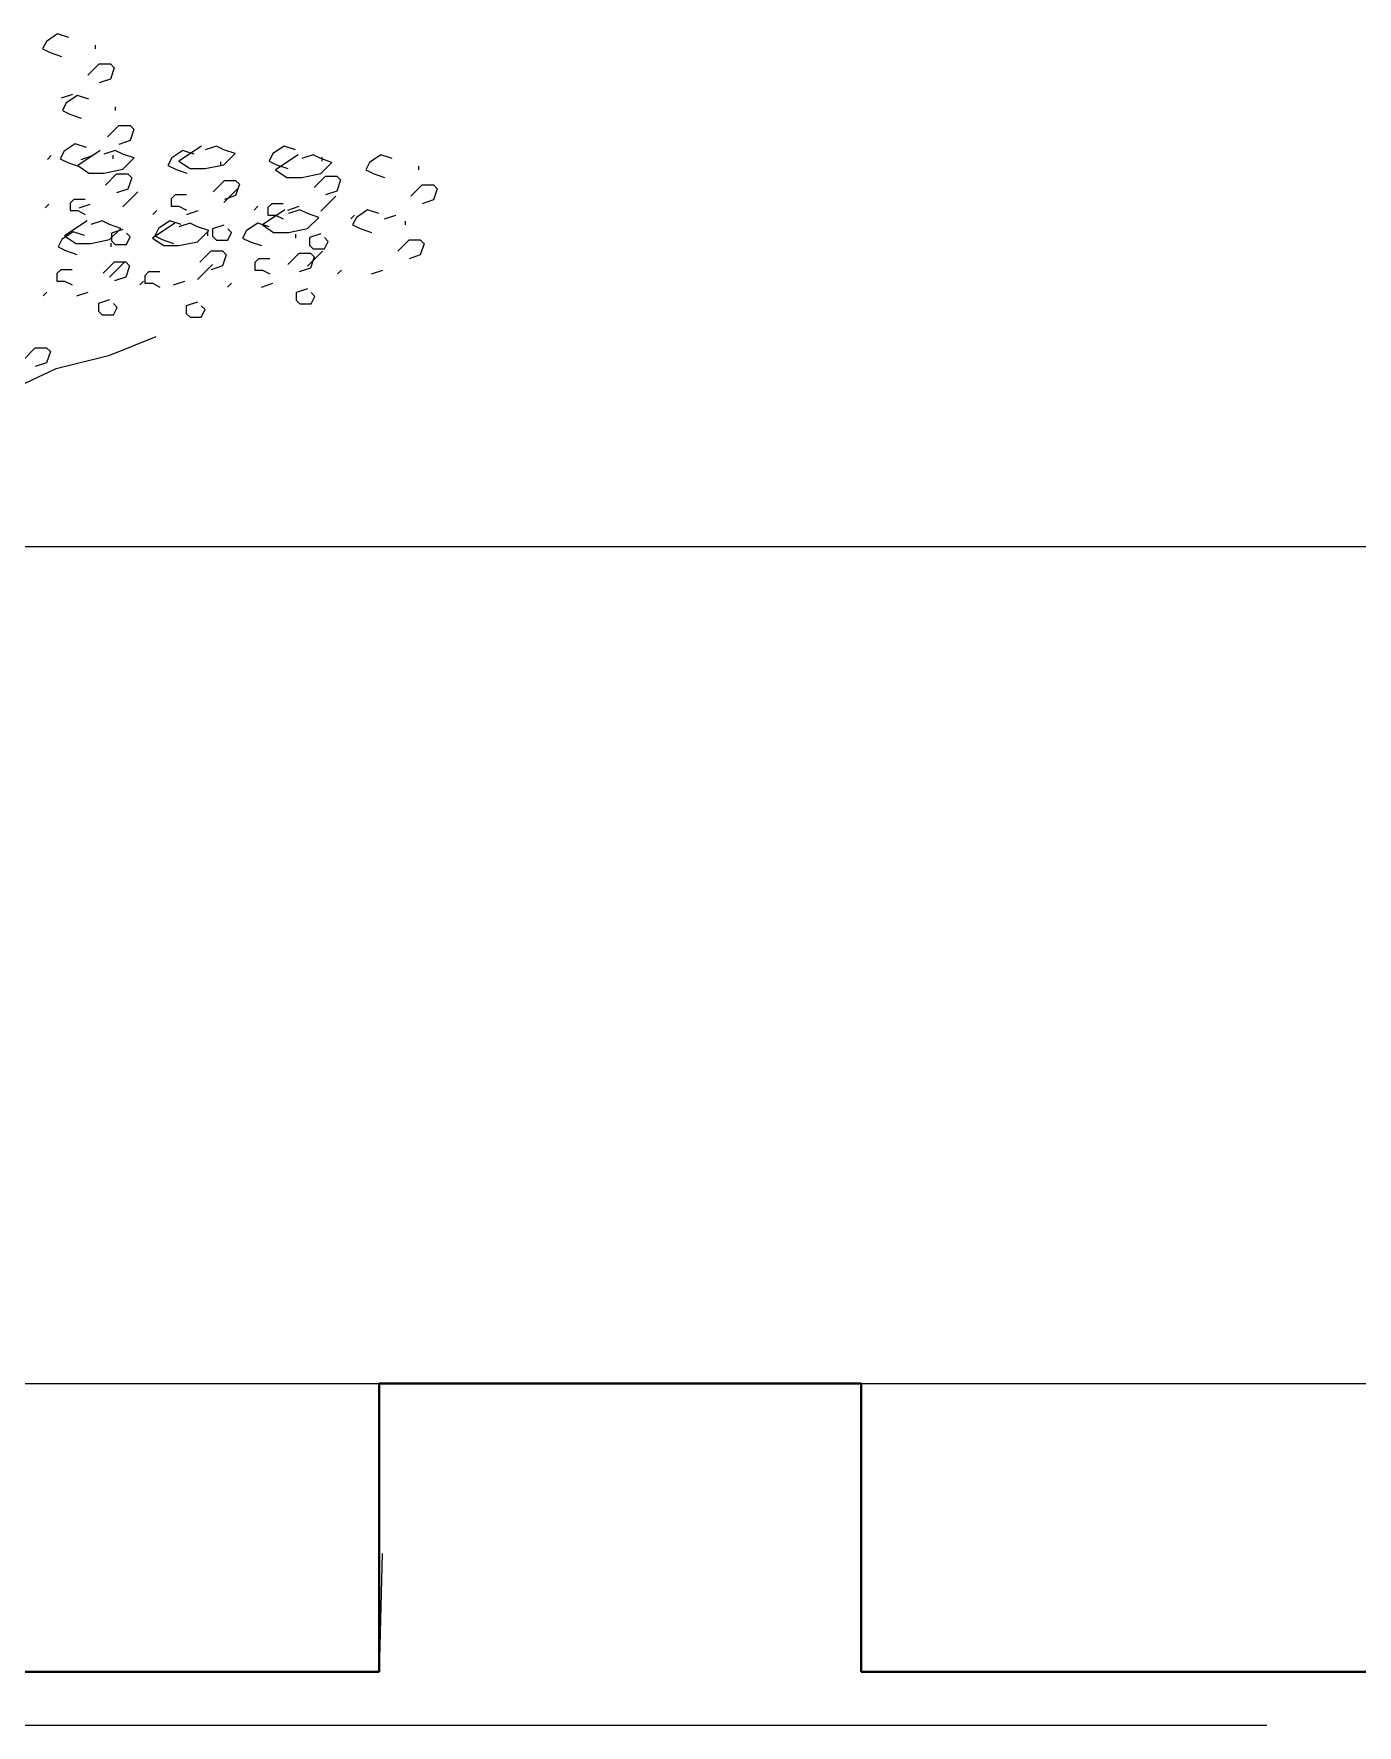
# Model space of a CAD drawing. Header units: metres. Extents: x 2330 to 2661, y 695 to 924.
# Drawn here: x 2574.832 to 2577.126, y 786.363 to 789.294 of the extents above; entities that cross this region are included whole.
import ezdxf

# ---------------------------------------------------------------- set-up
doc = ezdxf.new("R2010")
doc.units = ezdxf.units.M
doc.header["$LTSCALE"] = 20
doc.layers.add('Columns', color=30, linetype='Continuous', lineweight=40)
doc.layers.add('Tree and Others', color=74, linetype='Continuous')

msp = doc.modelspace()

# ---------------------------------------------------------------- linework, layer by layer
for p, q in [((2574.8738, 789.2941), (2574.8543, 789.2811)), ((2574.8934, 789.2876), (2574.8738, 789.2941)), ((2574.8543, 789.2811), (2574.8478, 789.268)), ((2574.8478, 789.268), (2574.8608, 789.2615)), ((2574.8608, 789.2615), (2574.8804, 789.255)), ((2574.939, 789.2746), (2574.939, 789.268)), ((2574.926, 789.2224), (2574.9455, 789.2419)), ((2574.9455, 789.2419), (2574.9651, 789.2419)), ((2574.9651, 789.2419), (2574.9716, 789.2354)), ((2574.9716, 789.2354), (2574.9651, 789.2158)), ((2574.9651, 789.2158), (2574.9455, 789.2093)), ((2574.8804, 789.1832), (2574.8999, 789.1898)), ((2574.8886, 789.1743), (2574.8821, 789.1613)), ((2574.9081, 789.1874), (2574.8886, 789.1743)), ((2574.9277, 789.1809), (2574.9081, 789.1874)), ((2574.8821, 789.1613), (2574.8951, 789.1548)), ((2574.8951, 789.1548), (2574.9146, 789.1482)), ((2574.9733, 789.1678), (2574.9733, 789.1613)), ((2574.9603, 789.1156), (2574.9798, 789.1352)), ((2574.9798, 789.1352), (2574.9994, 789.1352)), ((2574.9994, 789.1352), (2575.0059, 789.1287)), ((2575.0059, 789.1287), (2574.9994, 789.1091)), ((2574.8848, 789.0905), (2574.8783, 789.0774)), ((2574.9043, 789.1035), (2574.8848, 789.0905)), ((2574.9239, 789.097), (2574.9043, 789.1035)), ((2574.9476, 789.0921), (2574.9085, 789.066)), ((2574.9737, 789.0921), (2574.9541, 789.0855)), ((2574.9867, 789.0855), (2574.9737, 789.0921)), ((2574.9994, 789.1091), (2574.9798, 789.1026)), ((2575.0063, 789.079), (2574.9867, 789.0855)), ((2575.091, 789.0921), (2575.0714, 789.079)), ((2575.1228, 789.0997), (2575.0837, 789.0736)), ((2575.1105, 789.0855), (2575.091, 789.0921)), ((2575.1489, 789.0997), (2575.1294, 789.0932)), ((2575.1619, 789.0932), (2575.1489, 789.0997)), ((2575.1815, 789.0866), (2575.1619, 789.0932)), ((2575.1619, 789.0671), (2575.1815, 789.0866)), ((2575.2467, 789.0866), (2575.2402, 789.0736)), ((2575.2662, 789.0997), (2575.2467, 789.0866)), ((2575.2905, 789.0844), (2575.2514, 789.0584)), ((2575.2858, 789.0932), (2575.2662, 789.0997)), ((2575.3165, 789.0844), (2575.297, 789.0779)), ((2575.3296, 789.0779), (2575.3165, 789.0844)), ((2575.4338, 789.0844), (2575.4143, 789.0714)), ((2575.4534, 789.0779), (2575.4338, 789.0844)), ((2574.8625, 789.083), (2574.856, 789.0765)), ((2574.8783, 789.0774), (2574.8913, 789.0709)), ((2574.8913, 789.0709), (2574.9108, 789.0644)), ((2574.9085, 789.066), (2574.9281, 789.0529)), ((2574.9146, 789.0765), (2574.9342, 789.083)), ((2574.9541, 789.0529), (2574.9867, 789.0595)), ((2574.9695, 789.0839), (2574.9695, 789.0774)), ((2574.9867, 789.0595), (2575.0063, 789.079)), ((2575.0714, 789.079), (2575.0649, 789.066)), ((2575.0649, 789.066), (2575.078, 789.0595)), ((2575.078, 789.0595), (2575.0975, 789.0529)), ((2575.0837, 789.0736), (2575.1033, 789.0606)), ((2575.1033, 789.0606), (2575.1294, 789.0606)), ((2575.1294, 789.0606), (2575.1619, 789.0671)), ((2575.1562, 789.0725), (2575.1562, 789.066)), ((2575.2402, 789.0736), (2575.2532, 789.0671)), ((2575.2514, 789.0584), (2575.2709, 789.0453)), ((2575.2532, 789.0671), (2575.2727, 789.0606)), ((2575.3491, 789.0714), (2575.3296, 789.0779)), ((2575.3296, 789.0518), (2575.3491, 789.0714)), ((2575.3314, 789.0801), (2575.3314, 789.0736)), ((2575.4143, 789.0714), (2575.4078, 789.0584)), ((2575.4078, 789.0584), (2575.4208, 789.0518)), ((2575.499, 789.0649), (2575.499, 789.0584)), ((2574.9281, 789.0529), (2574.9541, 789.0529)), ((2574.9565, 789.0318), (2574.976, 789.0513)), ((2574.976, 789.0513), (2574.9956, 789.0513)), ((2574.9956, 789.0513), (2575.0021, 789.0448)), ((2575.0021, 789.0448), (2574.9956, 789.0252)), ((2575.1431, 789.0203), (2575.1627, 789.0399)), ((2575.188, 789.0279), (2575.1619, 789.0019)), ((2575.1627, 789.0399), (2575.1822, 789.0399)), ((2575.1822, 789.0399), (2575.1887, 789.0334)), ((2575.1887, 789.0334), (2575.1822, 789.0138)), ((2575.2709, 789.0453), (2575.297, 789.0453)), ((2575.297, 789.0453), (2575.3296, 789.0518)), ((2575.3184, 789.0279), (2575.3379, 789.0475)), ((2575.3379, 789.0475), (2575.3575, 789.0475)), ((2575.3575, 789.0475), (2575.364, 789.041)), ((2575.364, 789.041), (2575.3575, 789.0214)), ((2575.4208, 789.0518), (2575.4404, 789.0453)), ((2575.486, 789.0127), (2575.5055, 789.0323)), ((2575.5055, 789.0323), (2575.5251, 789.0323)), ((2575.5251, 789.0323), (2575.5316, 789.0257)), ((2575.5316, 789.0257), (2575.5251, 789.0062)), ((2574.8587, 788.9991), (2574.8522, 788.9926)), ((2574.902, 789.0073), (2574.8955, 789.0008)), ((2574.8955, 789.0008), (2574.8955, 788.9877)), ((2574.9215, 789.0073), (2574.902, 789.0073)), ((2574.9108, 788.9926), (2574.9304, 788.9991)), ((2574.9956, 789.0252), (2574.976, 789.0187)), ((2575.0128, 789.0203), (2574.9867, 788.9942)), ((2575.0772, 789.0149), (2575.0707, 789.0084)), ((2575.0707, 789.0084), (2575.0707, 788.9953)), ((2575.0968, 789.0149), (2575.0772, 789.0149)), ((2575.1822, 789.0138), (2575.1627, 789.0073)), ((2575.2448, 788.9997), (2575.2383, 788.9931)), ((2575.2644, 788.9997), (2575.2448, 788.9997)), ((2575.3556, 789.0127), (2575.3296, 788.9866)), ((2575.3575, 789.0214), (2575.3379, 789.0149)), ((2575.5251, 789.0062), (2575.5055, 788.9997)), ((2574.9247, 788.9701), (2574.8856, 788.944)), ((2574.8955, 788.9877), (2574.9085, 788.9877)), ((2574.9085, 788.9877), (2574.9215, 788.9812)), ((2574.9508, 788.9701), (2574.9313, 788.9636)), ((2574.9639, 788.9636), (2574.9508, 788.9701)), ((2575.0454, 788.9877), (2575.0388, 788.9812)), ((2575.0681, 788.9701), (2575.0486, 788.957)), ((2575.0877, 788.9636), (2575.0681, 788.9701)), ((2575.0707, 788.9953), (2575.0837, 788.9953)), ((2575.0837, 788.9953), (2575.0968, 788.9888)), ((2575.0975, 788.9812), (2575.1171, 788.9877)), ((2575.2206, 788.9953), (2575.2141, 788.9888)), ((2575.2676, 788.9891), (2575.2285, 788.9631)), ((2575.2383, 788.9931), (2575.2383, 788.9801)), ((2575.2383, 788.9801), (2575.2514, 788.9801)), ((2575.2514, 788.9801), (2575.2644, 788.9736)), ((2575.2727, 788.9888), (2575.2923, 788.9953)), ((2575.2937, 788.9891), (2575.2741, 788.9826)), ((2575.3067, 788.9826), (2575.2937, 788.9891)), ((2575.3263, 788.9761), (2575.3067, 788.9826)), ((2575.3067, 788.9565), (2575.3263, 788.9761)), ((2575.3882, 788.9801), (2575.3817, 788.9736)), ((2575.3914, 788.9761), (2575.3849, 788.9631)), ((2575.411, 788.9891), (2575.3914, 788.9761)), ((2575.4305, 788.9826), (2575.411, 788.9891)), ((2575.4404, 788.9736), (2575.4599, 788.9801)), ((2575.4762, 788.9696), (2575.4762, 788.9631)), ((2574.881, 788.938), (2574.8744, 788.9249)), ((2574.9005, 788.951), (2574.881, 788.938)), ((2574.8856, 788.944), (2574.9052, 788.9309)), ((2574.9201, 788.9445), (2574.9005, 788.951)), ((2574.9834, 788.957), (2574.9639, 788.9636)), ((2574.9639, 788.9375), (2574.9834, 788.957)), ((2574.9867, 788.9551), (2574.9672, 788.9486)), ((2574.9672, 788.9486), (2574.9672, 788.9355)), ((2574.9997, 788.9421), (2574.9932, 788.9486)), ((2574.9932, 788.929), (2574.9997, 788.9421)), ((2575.0771, 788.9663), (2575.038, 788.9402)), ((2575.038, 788.9402), (2575.0576, 788.9271)), ((2575.0486, 788.957), (2575.0421, 788.944)), ((2575.0421, 788.944), (2575.0551, 788.9375)), ((2575.1032, 788.9663), (2575.0836, 788.9597)), ((2575.1162, 788.9597), (2575.1032, 788.9663)), ((2575.1358, 788.9532), (2575.1162, 788.9597)), ((2575.1162, 788.9337), (2575.1358, 788.9532)), ((2575.1333, 788.9505), (2575.1333, 788.944)), ((2575.1619, 788.9627), (2575.1424, 788.9562)), ((2575.1424, 788.9562), (2575.1424, 788.9432)), ((2575.1424, 788.9432), (2575.1489, 788.9366)), ((2575.175, 788.9497), (2575.1685, 788.9562)), ((2575.1685, 788.9366), (2575.175, 788.9497)), ((2575.201, 788.9532), (2575.1944, 788.9402)), ((2575.1944, 788.9402), (2575.2075, 788.9337)), ((2575.2205, 788.9663), (2575.201, 788.9532)), ((2575.2401, 788.9597), (2575.2205, 788.9663)), ((2575.2285, 788.9631), (2575.2481, 788.95)), ((2575.2481, 788.95), (2575.2741, 788.95)), ((2575.2741, 788.95), (2575.3067, 788.9565)), ((2575.2857, 788.9467), (2575.2857, 788.9402)), ((2575.3296, 788.9475), (2575.31, 788.941)), ((2575.31, 788.941), (2575.31, 788.9279)), ((2575.3426, 788.9344), (2575.3361, 788.941)), ((2575.3849, 788.9631), (2575.398, 788.9565)), ((2575.398, 788.9565), (2575.4175, 788.95)), ((2574.8744, 788.9249), (2574.8875, 788.9184)), ((2574.8875, 788.9184), (2574.907, 788.9119)), ((2574.9052, 788.9309), (2574.9313, 788.9309)), ((2574.9313, 788.9309), (2574.9639, 788.9375)), ((2574.9657, 788.9315), (2574.9657, 788.9249)), ((2574.9672, 788.9355), (2574.9737, 788.929)), ((2574.9737, 788.929), (2574.9867, 788.929)), ((2574.9867, 788.929), (2574.9932, 788.929)), ((2575.0551, 788.9375), (2575.0746, 788.9309)), ((2575.0576, 788.9271), (2575.0836, 788.9271)), ((2575.0836, 788.9271), (2575.1162, 788.9337)), ((2575.1203, 788.8983), (2575.1398, 788.9179)), ((2575.1398, 788.9179), (2575.1594, 788.9179)), ((2575.1489, 788.9366), (2575.1619, 788.9366)), ((2575.1594, 788.9179), (2575.1659, 788.9114)), ((2575.1659, 788.9114), (2575.1594, 788.8918)), ((2575.1619, 788.9366), (2575.1685, 788.9366)), ((2575.2075, 788.9337), (2575.227, 788.9271)), ((2575.2726, 788.8945), (2575.2922, 788.9141)), ((2575.2922, 788.9141), (2575.3118, 788.9141)), ((2575.3328, 788.9174), (2575.3067, 788.8913)), ((2575.31, 788.9279), (2575.3165, 788.9214)), ((2575.3118, 788.9141), (2575.3183, 788.9076)), ((2575.3165, 788.9214), (2575.3296, 788.9214)), ((2575.3296, 788.9214), (2575.3361, 788.9214)), ((2575.3361, 788.9214), (2575.3426, 788.9344)), ((2575.4631, 788.9174), (2575.4827, 788.937)), ((2575.4827, 788.937), (2575.5022, 788.937)), ((2575.5022, 788.9109), (2575.4827, 788.9043)), ((2575.5022, 788.937), (2575.5087, 788.9304)), ((2575.5087, 788.9304), (2575.5022, 788.9109)), ((2574.8791, 788.8853), (2574.8726, 788.8788)), ((2574.8987, 788.8853), (2574.8791, 788.8853)), ((2574.9526, 788.8793), (2574.9722, 788.8988)), ((2574.9899, 788.8983), (2574.9639, 788.8722)), ((2574.9722, 788.8988), (2574.9918, 788.8988)), ((2574.9918, 788.8988), (2574.9983, 788.8923)), ((2574.9983, 788.8923), (2574.9918, 788.8727)), ((2575.0315, 788.8815), (2575.025, 788.875)), ((2575.0511, 788.8815), (2575.0315, 788.8815)), ((2575.1423, 788.8945), (2575.1162, 788.8684)), ((2575.1594, 788.8918), (2575.1398, 788.8853)), ((2575.222, 788.9043), (2575.2155, 788.8978)), ((2575.2155, 788.8978), (2575.2155, 788.8848)), ((2575.2155, 788.8848), (2575.2285, 788.8848)), ((2575.2415, 788.9043), (2575.222, 788.9043)), ((2575.2285, 788.8848), (2575.2415, 788.8783)), ((2575.3118, 788.888), (2575.2922, 788.8815)), ((2575.3183, 788.9076), (2575.3118, 788.888)), ((2575.3654, 788.8848), (2575.3588, 788.8783)), ((2575.4175, 788.8783), (2575.4371, 788.8848)), ((2574.8726, 788.8788), (2574.8726, 788.8657)), ((2574.8726, 788.8657), (2574.8856, 788.8657)), ((2574.8856, 788.8657), (2574.8987, 788.8592)), ((2574.9918, 788.8727), (2574.9722, 788.8662)), ((2575.0225, 788.8657), (2575.016, 788.8592)), ((2575.025, 788.875), (2575.025, 788.8619)), ((2575.025, 788.8619), (2575.038, 788.8619)), ((2575.038, 788.8619), (2575.0511, 788.8554)), ((2575.0746, 788.8592), (2575.0942, 788.8657)), ((2575.1749, 788.8619), (2575.1684, 788.8554)), ((2575.227, 788.8554), (2575.2466, 788.8619)), ((2575.3067, 788.8522), (2575.2872, 788.8456)), ((2574.8549, 788.8467), (2574.8484, 788.8401)), ((2574.907, 788.8401), (2574.9266, 788.8467)), ((2574.9639, 788.8331), (2574.9443, 788.8266)), ((2574.9443, 788.8266), (2574.9443, 788.8135)), ((2574.9769, 788.8201), (2574.9704, 788.8266)), ((2575.1162, 788.8293), (2575.0967, 788.8228)), ((2575.0967, 788.8228), (2575.0967, 788.8097)), ((2575.1293, 788.8163), (2575.1227, 788.8228)), ((2575.2872, 788.8456), (2575.2872, 788.8326)), ((2575.2872, 788.8326), (2575.2937, 788.8261)), ((2575.2937, 788.8261), (2575.3067, 788.8261)), ((2575.3067, 788.8261), (2575.3132, 788.8261)), ((2575.3197, 788.8391), (2575.3132, 788.8456)), ((2575.3132, 788.8261), (2575.3197, 788.8391)), ((2574.9443, 788.8135), (2574.9508, 788.807)), ((2574.9508, 788.807), (2574.9639, 788.807)), ((2574.9639, 788.807), (2574.9704, 788.807)), ((2574.9704, 788.807), (2574.9769, 788.8201)), ((2575.0967, 788.8097), (2575.1032, 788.8032)), ((2575.1032, 788.8032), (2575.1162, 788.8032)), ((2575.1162, 788.8032), (2575.1227, 788.8032)), ((2575.1227, 788.8032), (2575.1293, 788.8163)), ((2574.9644, 788.7373), (2575.0444, 788.7698)), ((2574.8155, 788.7306), (2574.8351, 788.7502)), ((2574.8351, 788.7502), (2574.8546, 788.7502)), ((2574.8546, 788.7502), (2574.8611, 788.7436)), ((2574.8611, 788.7436), (2574.8546, 788.7241)), ((2574.871, 788.7139), (2574.9644, 788.7373)), ((2574.7856, 788.6738), (2574.871, 788.7139)), ((2574.8546, 788.7241), (2574.8351, 788.7175)), ((2575.4364, 786.6608), (2575.4311, 786.4555)), ((2573.9544, 786.3632), (2576.9693, 786.3632))]:
    msp.add_line(p, q)
at = {"layer": 'Columns'}
for p, q in [((2575.4311, 786.9555), (2575.4311, 786.4555)), ((2575.4311, 786.4555), (2575.4311, 786.9555)), ((2575.4311, 786.9555), (2576.266, 786.9555)), ((2576.266, 786.9555), (2576.266, 786.4555)), ((2576.266, 786.9555), (2576.266, 786.4555)), ((2566.1561, 786.4555), (2575.4311, 786.4555)), ((2576.266, 786.4555), (2582.5873, 786.4555))]:
    msp.add_line(p, q, dxfattribs=at)
at = {"layer": 'Tree and Others'}
for p, q in [((2566.1561, 788.4055), (2582.3542, 788.4055)), ((2566.1561, 786.9555), (2613.766, 786.9555))]:
    msp.add_line(p, q, dxfattribs=at)

doc.saveas('drawing.dxf')
